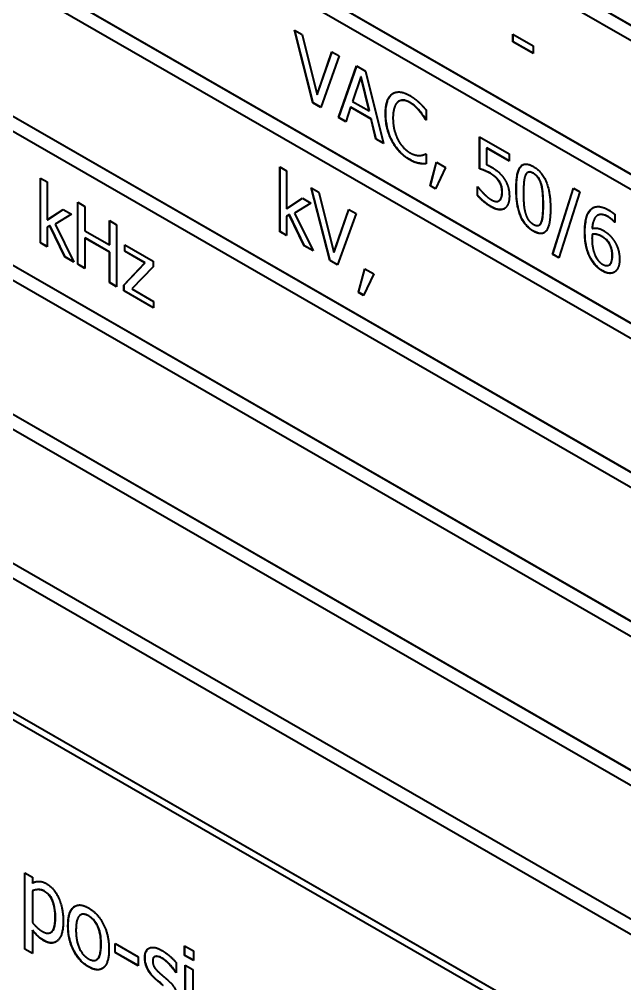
# Model space of a CAD drawing. Header units: millimetres. Extents: x 0 to 3364, y 0 to 2376.
# Drawn here: x 3000.03 to 3010, y 1878.05 to 1893.92 of the extents above; entities that cross this region are included whole.
import ezdxf

# ---------------------------------------------------------------- set-up
doc = ezdxf.new("R2010")
doc.units = ezdxf.units.MM
doc.header["$LTSCALE"] = 4
doc.layers.add('가시적인 것(ISO)', color=3, linetype='Continuous', lineweight=40, true_color=0x00ff00)
doc.layers.add('가시적인 좁은 것(ISO)', color=3, linetype='Continuous', lineweight=35, true_color=0x00ff00)

msp = doc.modelspace()

# ---------------------------------------------------------------- linework, layer by layer
at = {"layer": '가시적인 것(ISO)'}
for p, q in [((3021.3157, 1887.3631), (2989.0009, 1905.9719)), ((2989.0044, 1905.974), (3021.3157, 1887.3672)), ((2989.0009, 1905.7267), (3021.3157, 1887.1178)), ((3021.3157, 1884.9104), (2989.0009, 1903.5193)), ((2989.0044, 1903.5213), (3021.3157, 1884.9145)), ((2989.0009, 1903.274), (3021.3157, 1884.6652)), ((3021.3157, 1882.4578), (2989.0009, 1901.0666)), ((2989.0044, 1901.0687), (3021.3157, 1882.4619)), ((2989.0009, 1900.8214), (3021.3157, 1882.2125)), ((3021.3157, 1880.0052), (2989.0009, 1898.614)), ((2989.0044, 1898.616), (3021.3157, 1880.0092)), ((2989.0009, 1898.3687), (3021.3157, 1879.7599)), ((3021.3157, 1877.5525), (2989.0009, 1896.1614)), ((2989.0044, 1896.1634), (3021.3157, 1877.5566)), ((2989.0009, 1895.9161), (3021.3157, 1877.3073)), ((3004.8657, 1892.5463), (3004.5613, 1893.7436)), ((3004.5613, 1893.7436), (3004.6874, 1893.671)), ((3004.8693, 1892.5484), (3004.566, 1893.7408)), ((3021.3157, 1875.0999), (2989.0009, 1893.7087)), ((2989.0044, 1893.7108), (3021.3157, 1875.104)), ((3004.6874, 1893.671), (3004.9323, 1892.681)), ((3008.1563, 1893.5521), (3008.1563, 1893.6763)), ((3008.1563, 1893.6763), (3008.4908, 1893.4837)), ((3008.1598, 1893.5541), (3008.1598, 1893.6743)), ((2989.0009, 1893.4635), (3021.3157, 1874.8546)), ((3008.1598, 1893.5541), (3008.1563, 1893.5521)), ((3008.4908, 1893.3594), (3008.1563, 1893.5521)), ((3008.4908, 1893.3635), (3008.1598, 1893.5541)), ((3008.4908, 1893.4837), (3008.4908, 1893.3594)), ((3004.9323, 1892.681), (3005.1773, 1893.3888)), ((3004.9359, 1892.6831), (3005.1797, 1893.3875)), ((3005.2969, 1893.3199), (3004.9925, 1892.4733)), ((3005.1773, 1893.3888), (3005.2969, 1893.3199)), ((3005.2862, 1892.3042), (3005.5841, 1893.1545)), ((3005.2897, 1892.3062), (3005.5865, 1893.1532)), ((3005.5841, 1893.1545), (3005.7288, 1893.0712)), ((3005.6536, 1892.9754), (3005.5175, 1892.5726)), ((3005.6572, 1892.9774), (3005.6536, 1892.9754)), ((3005.7904, 1892.4155), (3005.6536, 1892.9754)), ((3005.794, 1892.4175), (3005.6572, 1892.9774)), ((3005.7288, 1893.0712), (3006.0268, 1891.8777)), ((3004.9359, 1892.6831), (3004.9323, 1892.681)), ((3004.8693, 1892.5484), (3004.8657, 1892.5463)), ((3004.9925, 1892.4733), (3004.8657, 1892.5463)), ((3004.9937, 1892.4767), (3004.8693, 1892.5484)), ((3005.4853, 1892.4752), (3005.4051, 1892.2357)), ((3005.4888, 1892.4773), (3005.4853, 1892.4752)), ((3005.8227, 1892.281), (3005.4853, 1892.4752)), ((3005.8262, 1892.283), (3005.4888, 1892.4773)), ((3005.5175, 1892.5726), (3005.7904, 1892.4155)), ((3006.2806, 1892.5738), (3006.2771, 1892.5718)), ((3005.794, 1892.4175), (3005.7904, 1892.4155)), ((3006.7309, 1892.4263), (3006.7309, 1892.2623)), ((3005.2897, 1892.3062), (3005.2862, 1892.3042)), ((3005.4051, 1892.2357), (3005.2862, 1892.3042)), ((3005.4062, 1892.2391), (3005.2897, 1892.3062)), ((3005.8262, 1892.283), (3005.8227, 1892.281)), ((3005.9029, 1891.9491), (3005.8227, 1892.281)), ((3005.9064, 1891.9511), (3005.8262, 1892.283)), ((3006.7251, 1892.2697), (3006.7216, 1892.2676)), ((3006.7309, 1892.2623), (3006.7216, 1892.2676)), ((3006.7309, 1892.2664), (3006.7251, 1892.2697)), ((3005.9064, 1891.9511), (3005.9029, 1891.9491)), ((3006.0268, 1891.8777), (3005.9029, 1891.9491)), ((3006.0256, 1891.8824), (3005.9064, 1891.9511)), ((3007.609, 1891.4618), (3007.609, 1891.9885)), ((3007.609, 1891.9885), (3008.094, 1891.7092)), ((3007.6126, 1891.4638), (3007.6126, 1891.9864)), ((3006.7223, 1891.7091), (3006.722, 1891.7089)), ((3006.7223, 1891.7091), (3006.7309, 1891.7041)), ((3006.7309, 1891.7041), (3006.7309, 1891.5418)), ((3007.7265, 1891.8048), (3007.7229, 1891.8028)), ((3008.094, 1891.5891), (3007.7229, 1891.8028)), ((3007.7229, 1891.8028), (3007.7229, 1891.5303)), ((3008.094, 1891.5932), (3007.7265, 1891.8048)), ((3008.094, 1891.7092), (3008.094, 1891.5891)), ((3006.617, 1891.5535), (3006.6134, 1891.5515)), ((3006.7946, 1891.1813), (3006.8992, 1891.5707)), ((3006.7982, 1891.1833), (3006.9018, 1891.5693)), ((3006.8992, 1891.5707), (3007.0475, 1891.4854)), ((3004.3192, 1890.4258), (3004.3192, 1891.4933)), ((3004.3192, 1891.4933), (3004.4309, 1891.4289)), ((3004.3227, 1890.4278), (3004.3227, 1891.4912)), ((3004.4309, 1891.4289), (3004.4309, 1890.8045)), ((3007.0475, 1891.4854), (3006.8813, 1891.1314)), ((3007.6126, 1891.4638), (3007.609, 1891.4618)), ((3008.4025, 1891.402), (3008.399, 1891.4)), ((3021.3157, 1872.6472), (2989.0009, 1891.2561)), ((2989.0044, 1891.2581), (3021.3157, 1872.6513)), ((3000.3775, 1890.243), (3000.3775, 1891.3105)), ((3000.3775, 1891.3105), (3000.4893, 1891.2461)), ((3000.3811, 1890.245), (3000.3811, 1891.3084)), ((3000.4893, 1891.2461), (3000.4893, 1890.6217)), ((3007.932, 1891.2575), (3007.9285, 1891.2554)), ((3005.1429, 1889.9514), (3004.8385, 1891.1487)), ((3004.8385, 1891.1487), (3004.9646, 1891.0761)), ((3005.1464, 1889.9535), (3004.8432, 1891.1459)), ((3004.9646, 1891.0761), (3005.2095, 1890.0862)), ((3006.7982, 1891.1833), (3006.7946, 1891.1813)), ((3006.8813, 1891.1314), (3006.7946, 1891.1813)), ((3006.8828, 1891.1346), (3006.7982, 1891.1833)), ((3007.5725, 1891.024), (3007.5725, 1891.1689)), ((3007.5725, 1891.1689), (3007.5811, 1891.164)), ((3007.5761, 1891.026), (3007.5761, 1891.1669)), ((3008.811, 1890.0525), (3009.1555, 1891.1435)), ((3008.8145, 1890.0545), (3009.1579, 1891.1421)), ((3009.2572, 1891.0849), (3008.9112, 1889.9947)), ((3009.1555, 1891.1435), (3009.2572, 1891.0849)), ((2989.0009, 1891.0108), (3021.3157, 1872.402)), ((3000.9914, 1889.8895), (3000.9914, 1890.9114)), ((3000.9914, 1890.9114), (3001.1089, 1890.8438)), ((3000.9949, 1889.8915), (3000.9949, 1890.9094)), ((3004.4309, 1890.8045), (3004.6931, 1890.9773)), ((3004.4345, 1890.8065), (3004.6933, 1890.9772)), ((3004.8321, 1890.8973), (3004.5599, 1890.7336)), ((3004.6931, 1890.9773), (3004.8321, 1890.8973)), ((3007.5761, 1891.026), (3007.5725, 1891.024)), ((3007.9295, 1890.9357), (3007.9259, 1890.9337)), ((3007.9371, 1890.9407), (3007.9335, 1890.9387)), ((3000.4893, 1890.6217), (3000.7514, 1890.7945)), ((3000.4928, 1890.6237), (3000.7517, 1890.7944)), ((3000.7514, 1890.7945), (3000.8904, 1890.7145)), ((3001.1089, 1890.8438), (3001.1089, 1890.443)), ((3004.4345, 1890.8065), (3004.4309, 1890.8045)), ((3004.5599, 1890.7336), (3004.8686, 1890.1094)), ((3005.2095, 1890.0862), (3005.4545, 1890.7939)), ((3005.2131, 1890.0882), (3005.4569, 1890.7926)), ((3005.5741, 1890.7251), (3005.2697, 1889.8784)), ((3005.4545, 1890.7939), (3005.5741, 1890.7251)), ((3000.4928, 1890.6237), (3000.4893, 1890.6217)), ((3000.8904, 1890.7145), (3000.6182, 1890.5508)), ((3001.5157, 1890.2087), (3001.5157, 1890.6095)), ((3001.5157, 1890.6095), (3001.6332, 1890.5419)), ((3001.5192, 1890.2107), (3001.5192, 1890.6075)), ((3004.4753, 1890.706), (3004.4309, 1890.6819)), ((3004.4345, 1890.684), (3004.4309, 1890.6819)), ((3004.4309, 1890.6819), (3004.4309, 1890.3614)), ((3004.4789, 1890.7081), (3004.4345, 1890.684)), ((3004.4789, 1890.7081), (3004.4753, 1890.706)), ((3004.7217, 1890.194), (3004.4753, 1890.706)), ((3004.7253, 1890.196), (3004.4789, 1890.7081)), ((3009.5545, 1890.6968), (3009.551, 1890.6948)), ((3009.8352, 1890.5839), (3009.8317, 1890.5819)), ((3009.8367, 1890.579), (3009.8317, 1890.5819)), ((3009.8367, 1890.583), (3009.8352, 1890.5839)), ((3009.8367, 1890.7106), (3009.8367, 1890.579)), ((3000.5337, 1890.5233), (3000.4893, 1890.4991)), ((3000.4928, 1890.5012), (3000.4893, 1890.4991)), ((3000.4893, 1890.4991), (3000.4893, 1890.1786)), ((3000.5372, 1890.5253), (3000.4928, 1890.5012)), ((3000.5372, 1890.5253), (3000.5337, 1890.5233)), ((3000.7801, 1890.0112), (3000.5337, 1890.5233)), ((3000.7836, 1890.0132), (3000.5372, 1890.5253)), ((3000.6182, 1890.5508), (3000.9269, 1889.9266)), ((3001.1089, 1890.443), (3001.5157, 1890.2087)), ((3001.6332, 1890.5419), (3001.6332, 1889.5199)), ((3004.3227, 1890.4278), (3004.3192, 1890.4258)), ((3004.4309, 1890.3614), (3004.3192, 1890.4258)), ((3004.4309, 1890.3655), (3004.3227, 1890.4278)), ((3008.5923, 1890.5369), (3008.5887, 1890.5349)), ((3001.1124, 1890.3241), (3001.1089, 1890.3221)), ((3001.5157, 1890.0878), (3001.1089, 1890.3221)), ((3001.1089, 1890.3221), (3001.1089, 1889.8219)), ((3001.5192, 1890.0898), (3001.1124, 1890.3241)), ((3009.4656, 1890.3843), (3009.4621, 1890.3823)), ((3009.7363, 1890.2491), (3009.7328, 1890.2471)), ((3000.3811, 1890.245), (3000.3775, 1890.243)), ((3000.4893, 1890.1786), (3000.3775, 1890.243)), ((3000.4893, 1890.1827), (3000.3811, 1890.245)), ((3001.5192, 1890.2107), (3001.5157, 1890.2087)), ((3001.5192, 1890.0898), (3001.5157, 1890.0878)), ((3001.5157, 1889.5876), (3001.5157, 1890.0878)), ((3001.5192, 1889.5896), (3001.5192, 1890.0898)), ((3001.7664, 1890.1041), (3001.7664, 1890.2101)), ((3001.7664, 1890.2101), (3002.2327, 1889.9415)), ((3001.7699, 1890.1061), (3001.7664, 1890.1041)), ((3002.0987, 1889.9127), (3001.7664, 1890.1041)), ((3001.7699, 1890.1061), (3001.7699, 1890.208)), ((3002.1023, 1889.9147), (3001.7699, 1890.1061)), ((3004.7253, 1890.196), (3004.7217, 1890.194)), ((3004.8686, 1890.1094), (3004.7217, 1890.194)), ((3004.8658, 1890.1151), (3004.7253, 1890.196)), ((3005.2131, 1890.0882), (3005.2095, 1890.0862)), ((3000.7836, 1890.0132), (3000.7801, 1890.0112)), ((3000.9269, 1889.9266), (3000.7801, 1890.0112)), ((3000.9241, 1889.9323), (3000.7836, 1890.0132)), ((3002.2327, 1889.9415), (3002.2327, 1889.8496)), ((3005.1464, 1889.9535), (3005.1429, 1889.9514)), ((3005.2697, 1889.8784), (3005.1429, 1889.9514)), ((3005.2709, 1889.8818), (3005.1464, 1889.9535)), ((3008.8145, 1890.0545), (3008.811, 1890.0525)), ((3008.9112, 1889.9947), (3008.811, 1890.0525)), ((3008.9123, 1889.9982), (3008.8145, 1890.0545)), ((3000.9949, 1889.8915), (3000.9914, 1889.8895)), ((3001.1089, 1889.8219), (3000.9914, 1889.8895)), ((3001.1089, 1889.8259), (3000.9949, 1889.8915)), ((3001.7521, 1889.5475), (3002.0987, 1889.9127)), ((3001.7556, 1889.5496), (3002.1023, 1889.9147)), ((3002.2327, 1889.8496), (3001.8846, 1889.4836)), ((3002.1023, 1889.9147), (3002.0987, 1889.9127)), ((3005.6128, 1889.4266), (3005.7174, 1889.8161)), ((3005.6163, 1889.4286), (3005.72, 1889.8146)), ((3005.7174, 1889.8161), (3005.8656, 1889.7307)), ((3009.7444, 1889.88), (3009.7409, 1889.878)), ((3005.8656, 1889.7307), (3005.6995, 1889.3767)), ((3001.5192, 1889.5896), (3001.5157, 1889.5876)), ((3001.6332, 1889.5199), (3001.5157, 1889.5876)), ((3001.6332, 1889.524), (3001.5192, 1889.5896)), ((3001.7556, 1889.5496), (3001.7521, 1889.5475)), ((3001.7521, 1889.4515), (3001.7521, 1889.5475)), ((3001.7556, 1889.4535), (3001.7521, 1889.4515)), ((3001.7556, 1889.4535), (3001.7556, 1889.5496)), ((3002.2391, 1889.175), (3001.7556, 1889.4535)), ((3001.8846, 1889.4836), (3002.2391, 1889.2795)), ((3002.2391, 1889.171), (3001.7521, 1889.4515)), ((3005.6163, 1889.4286), (3005.6128, 1889.4266)), ((3005.6995, 1889.3767), (3005.6128, 1889.4266)), ((3005.701, 1889.3799), (3005.6163, 1889.4286)), ((3002.2391, 1889.2795), (3002.2391, 1889.171)), ((3021.4217, 1870.0109), (2988.8948, 1888.7419)), ((3021.3157, 1870.1946), (2989.0009, 1888.8034)), ((2989.0044, 1888.8055), (3021.3157, 1870.1987)), ((3000.1192, 1878.6154), (3000.1192, 1879.8745)), ((3000.1192, 1879.8745), (3000.2465, 1879.8012)), ((3000.1228, 1878.6174), (3000.1228, 1879.8725)), ((3000.2465, 1879.8012), (3000.2465, 1879.7048)), ((3000.25, 1879.5777), (3000.2465, 1879.5757)), ((3000.2465, 1879.5757), (3000.2465, 1879.0529)), ((3001.0414, 1879.1818), (3001.0379, 1879.1798)), ((3000.25, 1878.9297), (3000.2465, 1878.9277)), ((3000.2465, 1878.9277), (3000.2465, 1878.5421)), ((3000.5493, 1878.8913), (3000.5458, 1878.8893)), ((3001.6062, 1878.5601), (3001.6062, 1878.7091)), ((3001.6062, 1878.7091), (3001.9879, 1878.4894)), ((3001.6098, 1878.5621), (3001.6098, 1878.7071)), ((3002.7528, 1878.5109), (3002.7528, 1878.6719)), ((3002.7528, 1878.6719), (3002.8972, 1878.5888)), ((3002.7564, 1878.513), (3002.7564, 1878.6699)), ((3000.1228, 1878.6174), (3000.1192, 1878.6154)), ((3000.2465, 1878.5421), (3000.1192, 1878.6154)), ((3000.2465, 1878.5462), (3000.1228, 1878.6174)), ((3001.6098, 1878.5621), (3001.6062, 1878.5601)), ((3001.9879, 1878.3403), (3001.6062, 1878.5601)), ((3001.9879, 1878.3444), (3001.6098, 1878.5621)), ((3002.7564, 1878.513), (3002.7528, 1878.5109)), ((3002.8972, 1878.4278), (3002.7528, 1878.5109)), ((3002.8972, 1878.4319), (3002.7564, 1878.513)), ((3002.8972, 1878.5888), (3002.8972, 1878.4278)), ((3001.3031, 1878.4419), (3001.2996, 1878.4399)), ((3001.9879, 1878.4894), (3001.9879, 1878.3403)), ((3002.2571, 1878.4915), (3002.2536, 1878.4894)), ((3002.6119, 1878.3944), (3002.6119, 1878.2284)), ((3002.7606, 1877.4332), (3002.7606, 1878.3534)), ((3002.7606, 1878.3534), (3002.8878, 1878.2802)), ((3002.7641, 1877.4352), (3002.7641, 1878.3514)), ((3002.6085, 1878.2344), (3002.605, 1878.2324)), ((3002.6119, 1878.2284), (3002.605, 1878.2324)), ((3002.6119, 1878.2325), (3002.6085, 1878.2344)), ((3002.8878, 1878.2802), (3002.8878, 1877.36))]:
    msp.add_line(p, q, dxfattribs=at)
for points, degree in [([(3006.0605, 1892.3684), (3006.0605, 1892.4968), (3006.117, 1892.6547), (3006.1708, 1892.6942)], 2), ([(3006.1708, 1892.6942), (3006.2238, 1892.7324), (3006.3685, 1892.7211), (3006.458, 1892.6695)], 2), ([(3006.1743, 1892.6962), (3006.1787, 1892.6993), (3006.1831, 1892.7023), (3006.1877, 1892.705)], 3), ([(3006.458, 1892.6695), (3006.5024, 1892.644), (3006.5805, 1892.5841), (3006.6134, 1892.5535)], 2), ([(3006.2617, 1892.5614), (3006.2245, 1892.5307), (3006.1829, 1892.3965), (3006.1829, 1892.2979)], 2), ([(3006.4573, 1892.554), (3006.4007, 1892.5866), (3006.2997, 1892.5909), (3006.2617, 1892.5614)], 2), ([(3006.622, 1892.4103), (3006.5884, 1892.4512), (3006.5089, 1892.5243), (3006.4573, 1892.554)], 2), ([(3006.6134, 1892.5535), (3006.6421, 1892.5263), (3006.7015, 1892.4614), (3006.7309, 1892.4263)], 2), ([(3006.1715, 1891.9103), (3006.1185, 1892.0071), (3006.0605, 1892.2393), (3006.0605, 1892.3684)], 2), ([(3006.7216, 1892.2676), (3006.7058, 1892.2933), (3006.6571, 1892.3677), (3006.622, 1892.4103)], 2), ([(3006.1829, 1892.2979), (3006.1829, 1892.1927), (3006.2266, 1892.016), (3006.2646, 1891.942)], 2), ([(3006.4558, 1891.6124), (3006.3699, 1891.6619), (3006.2245, 1891.8127), (3006.1715, 1891.9103)], 2), ([(3006.2646, 1891.942), (3006.3018, 1891.87), (3006.4014, 1891.7613), (3006.4573, 1891.7292)], 2), ([(3006.4573, 1891.7292), (3006.5081, 1891.6999), (3006.5948, 1891.679), (3006.6285, 1891.6811)], 2), ([(3006.6285, 1891.6811), (3006.6607, 1891.6841), (3006.7087, 1891.7012), (3006.7223, 1891.7091)], 2), ([(3006.6134, 1891.5515), (3006.5747, 1891.5588), (3006.5089, 1891.5819), (3006.4558, 1891.6124)], 2), ([(3006.7309, 1891.5418), (3006.7015, 1891.543), (3006.65, 1891.5437), (3006.6134, 1891.5515)], 2), ([(3007.7229, 1891.5303), (3007.7444, 1891.5213), (3007.786, 1891.4998), (3007.8032, 1891.4899)], 2), ([(3008.2114, 1891.1298), (3008.2114, 1891.4064), (3008.3497, 1891.5827), (3008.4944, 1891.4994)], 2), ([(3007.7838, 1891.386), (3007.7351, 1891.414), (3007.6384, 1891.4523), (3007.609, 1891.4618)], 2), ([(3007.9285, 1891.2554), (3007.9034, 1891.2956), (3007.8289, 1891.36), (3007.7838, 1891.386)], 2), ([(3007.8032, 1891.4899), (3007.8712, 1891.4508), (3007.965, 1891.3711), (3008.008, 1891.3082)], 2), ([(3008.4944, 1891.3859), (3008.4449, 1891.4144), (3008.3812, 1891.3972), (3008.3626, 1891.3541)], 2), ([(3008.4944, 1891.4994), (3008.6398, 1891.4156), (3008.7766, 1891.0718), (3008.7766, 1890.8052)], 2), ([(3008.624, 1891.2052), (3008.6061, 1891.2677), (3008.5438, 1891.3574), (3008.4944, 1891.3859)], 2), ([(3007.9786, 1891.0792), (3007.9786, 1891.1338), (3007.9529, 1891.2182), (3007.9285, 1891.2554)], 2), ([(3008.008, 1891.3082), (3008.0517, 1891.245), (3008.099, 1891.1018), (3008.099, 1891.009)], 2), ([(3008.3626, 1891.3541), (3008.3447, 1891.3123), (3008.3318, 1891.1607), (3008.3318, 1891.0605)], 2), ([(3008.6562, 1890.8745), (3008.6562, 1890.9796), (3008.6419, 1891.1428), (3008.624, 1891.2052)], 2), ([(3007.5811, 1891.164), (3007.5947, 1891.1446), (3007.6456, 1891.0855), (3007.6764, 1891.0545)], 2), ([(3007.6764, 1891.0545), (3007.7115, 1891.0202), (3007.7695, 1890.971), (3007.806, 1890.95)], 2), ([(3007.9335, 1890.9387), (3007.9557, 1890.9565), (3007.9786, 1891.0245), (3007.9786, 1891.0792)], 2), ([(3008.4944, 1890.4352), (3008.3482, 1890.5193), (3008.2114, 1890.8606), (3008.2114, 1891.1298)], 2), ([(3008.3318, 1891.0605), (3008.3318, 1890.9528), (3008.3432, 1890.8021), (3008.3619, 1890.7351)], 2), ([(3007.8039, 1890.8328), (3007.7408, 1890.8691), (3007.6176, 1890.9724), (3007.5725, 1891.024)], 2), ([(3007.806, 1890.95), (3007.8418, 1890.9294), (3007.9092, 1890.9204), (3007.9335, 1890.9387)], 2), ([(3007.9295, 1890.9357), (3007.9321, 1890.9372), (3007.9346, 1890.9389), (3007.9371, 1890.9407)], 3), ([(3008.099, 1891.009), (3008.099, 1890.9353), (3008.0582, 1890.833), (3008.0209, 1890.808)], 2), ([(3008.0209, 1890.808), (3007.9837, 1890.7831), (3007.8726, 1890.7932), (3007.8039, 1890.8328)], 2), ([(3008.3619, 1890.7351), (3008.379, 1890.6722), (3008.4428, 1890.5783), (3008.4944, 1890.5486)], 2), ([(3008.7766, 1890.8052), (3008.7766, 1890.5302), (3008.6383, 1890.3523), (3008.4944, 1890.4352)], 2), ([(3008.6247, 1890.5812), (3008.6419, 1890.6218), (3008.6562, 1890.7693), (3008.6562, 1890.8745)], 2), ([(3009.3403, 1890.4184), (3009.3403, 1890.5518), (3009.3876, 1890.739), (3009.437, 1890.7901)], 2), ([(3009.437, 1890.7901), (3009.485, 1890.8403), (3009.6368, 1890.8398), (3009.7364, 1890.7825)], 2), ([(3009.4405, 1890.7921), (3009.4508, 1890.8029), (3009.4622, 1890.812), (3009.4745, 1890.8193)], 3), ([(3009.7364, 1890.7825), (3009.7658, 1890.7656), (3009.8173, 1890.7292), (3009.8367, 1890.7106)], 2), ([(3008.4944, 1890.5486), (3008.5431, 1890.5206), (3008.6068, 1890.5377), (3008.6247, 1890.5812)], 2), ([(3009.7206, 1890.6731), (3009.6103, 1890.7366), (3009.4749, 1890.6423), (3009.4621, 1890.4808)], 2), ([(3009.8317, 1890.5819), (3009.8152, 1890.6013), (3009.755, 1890.6533), (3009.7206, 1890.6731)], 2), ([(3009.4377, 1889.9847), (3009.3919, 1890.0666), (3009.3403, 1890.2826), (3009.3403, 1890.4184)], 2), ([(3009.4621, 1890.4808), (3009.5043, 1890.4904), (3009.5931, 1890.4766), (3009.6461, 1890.446)], 2), ([(3009.6461, 1890.446), (3009.6977, 1890.4163), (3009.7751, 1890.3478), (3009.8173, 1890.287)], 2), ([(3009.4621, 1890.3823), (3009.4613, 1890.3678), (3009.4599, 1890.3404), (3009.4599, 1890.3189)], 2), ([(3009.4599, 1890.3189), (3009.4599, 1890.2129), (3009.4957, 1890.0623), (3009.5229, 1890.0126)], 2), ([(3009.6196, 1890.3478), (3009.5781, 1890.3718), (3009.5, 1890.3877), (3009.4621, 1890.3823)], 2), ([(3009.7328, 1890.2471), (3009.7092, 1890.2822), (3009.6504, 1890.3301), (3009.6196, 1890.3478)], 2), ([(3009.793, 1890.0344), (3009.793, 1890.0973), (3009.7643, 1890.1991), (3009.7328, 1890.2471)], 2), ([(3009.8173, 1890.287), (3009.866, 1890.2167), (3009.9133, 1890.0586), (3009.9133, 1889.9709)], 2), ([(3009.6325, 1889.7798), (3009.5731, 1889.814), (3009.4749, 1889.9169), (3009.4377, 1889.9847)], 2), ([(3009.5229, 1890.0126), (3009.548, 1889.9659), (3009.6024, 1889.9089), (3009.6332, 1889.8911)], 2), ([(3009.6332, 1889.8911), (3009.7049, 1889.8499), (3009.793, 1889.9168), (3009.793, 1890.0344)], 2), ([(3009.9133, 1889.9709), (3009.9133, 1889.8922), (3009.8682, 1889.7848), (3009.8302, 1889.762)], 2), ([(3009.8302, 1889.762), (3009.7908, 1889.7375), (3009.692, 1889.7455), (3009.6325, 1889.7798)], 2), ([(3000.2465, 1879.7048), (3000.2937, 1879.7303), (3000.4098, 1879.733), (3000.4777, 1879.6939)], 2), ([(3000.4777, 1879.6939), (3000.6083, 1879.6187), (3000.7536, 1879.2846), (3000.7536, 1879.0739)], 2), ([(3000.4467, 1879.5647), (3000.3926, 1879.5959), (3000.292, 1879.5951), (3000.2465, 1879.5757)], 2), ([(3000.6221, 1879.1318), (3000.6221, 1879.2898), (3000.5396, 1879.5112), (3000.4467, 1879.5647)], 2), ([(3000.8318, 1879.004), (3000.8318, 1879.2346), (3001.0175, 1879.3831), (3001.1696, 1879.2955)], 2), ([(3001.1696, 1879.2955), (3001.3226, 1879.2074), (3001.5065, 1878.847), (3001.5065, 1878.6155)], 2), ([(3001.1696, 1879.1623), (3001.0707, 1879.2192), (3000.9633, 1879.1072), (3000.9633, 1878.9283)], 2), ([(3001.375, 1878.6912), (3001.375, 1878.8701), (3001.2684, 1879.1054), (3001.1696, 1879.1623)], 2), ([(3000.2465, 1879.0529), (3000.2963, 1878.9954), (3000.3677, 1878.9324), (3000.4132, 1878.9062)], 2), ([(3000.4132, 1878.9062), (3000.5121, 1878.8493), (3000.6221, 1878.9628), (3000.6221, 1879.1318)], 2), ([(3000.7536, 1879.0739), (3000.7536, 1878.8434), (3000.5731, 1878.675), (3000.4347, 1878.7547)], 2), ([(3001.1696, 1878.3236), (3001.0123, 1878.4141), (3000.8318, 1878.7795), (3000.8318, 1879.004)], 2), ([(3000.4347, 1878.7547), (3000.3788, 1878.7869), (3000.292, 1878.8687), (3000.2465, 1878.9277)], 2), ([(3000.9633, 1878.9283), (3000.9633, 1878.7544), (3001.0707, 1878.5137), (3001.1696, 1878.4567)], 2), ([(3001.1696, 1878.4567), (3001.2676, 1878.4003), (3001.375, 1878.5143), (3001.375, 1878.6912)], 2), ([(3001.5065, 1878.6155), (3001.5065, 1878.3829), (3001.3226, 1878.2355), (3001.1696, 1878.3236)], 2), ([(3002.097, 1878.4772), (3002.097, 1878.6014), (3002.2509, 1878.6688), (3002.379, 1878.5951)], 2), ([(3002.379, 1878.5951), (3002.4417, 1878.5589), (3002.5689, 1878.4479), (3002.6119, 1878.3944)], 2), ([(3002.2621, 1878.1327), (3002.1752, 1878.2135), (3002.097, 1878.3858), (3002.097, 1878.4772)], 2), ([(3002.3764, 1878.4664), (3002.3136, 1878.5025), (3002.2268, 1878.4879), (3002.2268, 1878.4233)], 2), ([(3002.2268, 1878.4233), (3002.2268, 1878.3647), (3002.2784, 1878.2783), (3002.3351, 1878.2278)], 2), ([(3002.605, 1878.2324), (3002.5569, 1878.3078), (3002.4365, 1878.4317), (3002.3764, 1878.4664)], 2), ([(3002.3351, 1878.2278), (3002.3635, 1878.2025), (3002.4331, 1878.1445), (3002.4709, 1878.1118)], 2), ([(3002.3979, 1878.0167), (3002.3738, 1878.0386), (3002.2947, 1878.103), (3002.2621, 1878.1327)], 2), ([(3002.4709, 1878.1118), (3002.5552, 1878.0375), (3002.6394, 1877.8707), (3002.6394, 1877.7683)], 2)]:
    msp.add_open_spline(points, degree=degree, dxfattribs=at)
for points, knots in [([(3006.064, 1892.3705), (3006.064, 1892.4885), (3006.0819, 1892.551), (3006.1133, 1892.6328), (3006.1392, 1892.6704), (3006.1743, 1892.6962)], [-0.077949546, -0.077949546, -0.077949546, -0.077949546, -0.045004357, -0.045004357, 0, 0, 0, 0]), ([(3006.4608, 1892.556), (3006.4407, 1892.5676), (3006.4209, 1892.5765), (3006.379, 1892.5892), (3006.3603, 1892.5911), (3006.3212, 1892.5907), (3006.2997, 1892.5848), (3006.2806, 1892.5738)], [-0.055754061, -0.055754061, -0.055754061, -0.055754061, -0.043541674, -0.043541674, -0.029538231, -0.029538231, -0.006443211, -0.006443211, -0.006443211, -0.006443211]), ([(3006.6256, 1892.4123), (3006.594, 1892.4507), (3006.5663, 1892.4768), (3006.5228, 1892.5167), (3006.4914, 1892.5385), (3006.4608, 1892.556)], [-0.038443548, -0.038443548, -0.038443548, -0.038443548, -0.02591263, -0.02591263, 0, 0, 0, 0]), ([(3006.175, 1891.9124), (3006.1569, 1891.9455), (3006.1413, 1891.9795), (3006.1111, 1892.058), (3006.1, 1892.0974), (3006.0717, 1892.2104), (3006.064, 1892.2936), (3006.064, 1892.3705)], [-0.089367682, -0.089367682, -0.089367682, -0.089367682, -0.074910488, -0.074910488, -0.056459149, -0.056459149, 0, 0, 0, 0]), ([(3006.7251, 1892.2697), (3006.7121, 1892.2909), (3006.6986, 1892.3118), (3006.6669, 1892.3602), (3006.6461, 1892.3874), (3006.6256, 1892.4123)], [-0.034806296, -0.034806296, -0.034806296, -0.034806296, -0.019881797, -0.019881797, 0, 0, 0, 0]), ([(3006.4594, 1891.6144), (3006.4283, 1891.6323), (3006.3974, 1891.6534), (3006.3381, 1891.7018), (3006.3096, 1891.7288), (3006.2417, 1891.8043), (3006.2058, 1891.8557), (3006.175, 1891.9124)], [-0.089705364, -0.089705364, -0.089705364, -0.089705364, -0.063541558, -0.063541558, -0.038670028, -0.038670028, 0, 0, 0, 0]), ([(3006.617, 1891.5535), (3006.5935, 1891.558), (3006.5696, 1891.5639), (3006.5201, 1891.5812), (3006.4891, 1891.5973), (3006.4594, 1891.6144)], [-0.049518845, -0.049518845, -0.049518845, -0.049518845, -0.025242968, -0.025242968, 0, 0, 0, 0]), ([(3006.7309, 1891.544), (3006.7136, 1891.5446), (3006.6964, 1891.5451), (3006.6597, 1891.5456), (3006.6377, 1891.5491), (3006.617, 1891.5535)], [-0.034548104, -0.034548104, -0.034548104, -0.034548104, -0.018421588, -0.018421588, 0, 0, 0, 0]), ([(3008.215, 1891.1318), (3008.215, 1891.2016), (3008.2183, 1891.2735), (3008.2355, 1891.3851), (3008.2475, 1891.4334), (3008.2774, 1891.4894), (3008.293, 1891.5119), (3008.3172, 1891.5265)], [-0.21916961, -0.21916961, -0.21916961, -0.21916961, -0.14378473, -0.14378473, -0.08617374, -0.08617374, -0.0565791, -0.0565791, -0.0565791, -0.0565791]), ([(3007.7874, 1891.388), (3007.7391, 1891.4158), (3007.7031, 1891.4301), (3007.6663, 1891.4447), (3007.6365, 1891.4561), (3007.6126, 1891.4638)], [-0.031951483, -0.031951483, -0.031951483, -0.031951483, -0.020810308, -0.020810308, 0, 0, 0, 0]), ([(3007.932, 1891.2575), (3007.9235, 1891.2711), (3007.9141, 1891.2838), (3007.8893, 1891.3126), (3007.876, 1891.3243), (3007.8429, 1891.353), (3007.815, 1891.3721), (3007.7874, 1891.388)], [-0.032768317, -0.032768317, -0.032768317, -0.032768317, -0.028937171, -0.028937171, -0.023424395, -0.023424395, 0, 0, 0, 0]), ([(3008.4979, 1891.3879), (3008.4869, 1891.3943), (3008.4759, 1891.3996), (3008.4553, 1891.4069), (3008.4458, 1891.4091), (3008.4279, 1891.4102), (3008.4155, 1891.4094), (3008.4025, 1891.402)], [-0.070296819, -0.070296819, -0.070296819, -0.070296819, -0.052045902, -0.052045902, -0.03550401, -0.03550401, -0.019440911, -0.019440911, -0.019440911, -0.019440911]), ([(3008.6275, 1891.2073), (3008.623, 1891.223), (3008.6176, 1891.2389), (3008.6051, 1891.2688), (3008.5982, 1891.2827), (3008.5768, 1891.319), (3008.5639, 1891.3343), (3008.5361, 1891.363), (3008.5169, 1891.377), (3008.4979, 1891.3879)], [-0.036843378, -0.036843378, -0.036843378, -0.036843378, -0.030810094, -0.030810094, -0.025347601, -0.025347601, -0.016099745, -0.016099745, 0, 0, 0, 0]), ([(3007.9822, 1891.0812), (3007.9822, 1891.1003), (3007.981, 1891.1208), (3007.9752, 1891.157), (3007.9713, 1891.1738), (3007.9561, 1891.2156), (3007.9454, 1891.2371), (3007.932, 1891.2575)], [-0.044504758, -0.044504758, -0.044504758, -0.044504758, -0.027471654, -0.027471654, -0.014690818, -0.014690818, 0, 0, 0, 0]), ([(3008.6598, 1890.8765), (3008.6598, 1890.9357), (3008.6581, 1891.0011), (3008.6502, 1891.0902), (3008.6445, 1891.1482), (3008.6275, 1891.2073)], [-0.12885654, -0.12885654, -0.12885654, -0.12885654, -0.0389667, -0.0389667, 0, 0, 0, 0]), ([(3007.9371, 1890.9407), (3007.9556, 1890.9556), (3007.9654, 1890.9767), (3007.9793, 1891.0179), (3007.9822, 1891.0494), (3007.9822, 1891.0812)], [-0.037959086, -0.037959086, -0.037959086, -0.037959086, -0.023341662, -0.023341662, 0, 0, 0, 0]), ([(3008.4979, 1890.4372), (3008.4755, 1890.4501), (3008.453, 1890.4654), (3008.411, 1890.5002), (3008.3917, 1890.519), (3008.3477, 1890.5705), (3008.3255, 1890.6041), (3008.2922, 1890.6689), (3008.2703, 1890.7168), (3008.2238, 1890.9002), (3008.215, 1891.0195), (3008.215, 1891.1318)], [-0.31842213, -0.31842213, -0.31842213, -0.31842213, -0.26242955, -0.26242955, -0.2112836, -0.2112836, -0.13875166, -0.13875166, -0.08245192, -0.08245192, 0, 0, 0, 0]), ([(3007.8074, 1890.8348), (3007.7497, 1890.8681), (3007.7057, 1890.9035), (3007.6465, 1890.9532), (3007.6095, 1890.9878), (3007.5761, 1891.026)], [-0.051566752, -0.051566752, -0.051566752, -0.051566752, -0.031583396, -0.031583396, 0, 0, 0, 0]), ([(3008.0161, 1890.805), (3008.0058, 1890.7993), (3007.9946, 1890.7952), (3007.9629, 1890.7884), (3007.944, 1890.7891), (3007.8923, 1890.7938), (3007.8502, 1890.8102), (3007.8074, 1890.8348)], [-0.054533529, -0.054533529, -0.054533529, -0.054533529, -0.047623902, -0.047623902, -0.036268053, -0.036268053, 0, 0, 0, 0]), ([(3008.6283, 1890.5833), (3008.6417, 1890.615), (3008.6488, 1890.6578), (3008.6553, 1890.7249), (3008.6598, 1890.7792), (3008.6598, 1890.8765)], [-0.17540888, -0.17540888, -0.17540888, -0.17540888, -0.07141926, -0.07141926, 0, 0, 0, 0]), ([(3009.3438, 1890.4205), (3009.3438, 1890.5353), (3009.3568, 1890.609), (3009.3851, 1890.712), (3009.4077, 1890.7582), (3009.4405, 1890.7921)], [-0.090816667, -0.090816667, -0.090816667, -0.090816667, -0.047716532, -0.047716532, 0, 0, 0, 0]), ([(3008.5923, 1890.5369), (3008.5935, 1890.5376), (3008.5948, 1890.5384), (3008.6104, 1890.549), (3008.6207, 1890.5649), (3008.6283, 1890.5833)], [-0.019476279, -0.019476279, -0.019476279, -0.019476279, -0.017884428, -0.017884428, 0, 0, 0, 0]), ([(3009.7242, 1890.6752), (3009.6936, 1890.6927), (3009.6634, 1890.7052), (3009.6072, 1890.7141), (3009.5828, 1890.7109), (3009.559, 1890.6993), (3009.5567, 1890.6981), (3009.5545, 1890.6968)], [-0.102019349, -0.102019349, -0.102019349, -0.102019349, -0.084323123, -0.084323123, -0.067411015, -0.067411015, -0.065566135, -0.065566135, -0.065566135, -0.065566135]), ([(3009.8352, 1890.5839), (3009.819, 1890.6029), (3009.7966, 1890.6224), (3009.7676, 1890.6476), (3009.7459, 1890.6626), (3009.7242, 1890.6752)], [-0.025429793, -0.025429793, -0.025429793, -0.025429793, -0.018432533, -0.018432533, 0, 0, 0, 0]), ([(3008.6737, 1890.4106), (3008.6533, 1890.3994), (3008.6299, 1890.3952), (3008.57, 1890.4018), (3008.534, 1890.4164), (3008.4979, 1890.4372)], [-0.054787669, -0.054787669, -0.054787669, -0.054787669, -0.030639985, -0.030639985, 0, 0, 0, 0]), ([(3009.4412, 1889.9867), (3009.4252, 1890.0154), (3009.4117, 1890.0452), (3009.386, 1890.1133), (3009.3762, 1890.149), (3009.3497, 1890.2599), (3009.3438, 1890.3453), (3009.3438, 1890.4205)], [-0.08791927, -0.08791927, -0.08791927, -0.08791927, -0.07348254, -0.07348254, -0.0551393, -0.0551393, 0, 0, 0, 0]), ([(3009.6232, 1890.3499), (3009.5957, 1890.3657), (3009.5688, 1890.3764), (3009.5256, 1890.3853), (3009.4988, 1890.3891), (3009.4656, 1890.3843)], [-0.084341573, -0.084341573, -0.084341573, -0.084341573, -0.033207765, -0.033207765, 0, 0, 0, 0]), ([(3009.7363, 1890.2491), (3009.7286, 1890.2606), (3009.7202, 1890.2715), (3009.7023, 1890.2914), (3009.693, 1890.3003), (3009.6636, 1890.3243), (3009.6433, 1890.3383), (3009.6232, 1890.3499)], [-0.033868588, -0.033868588, -0.033868588, -0.033868588, -0.025479803, -0.025479803, -0.017104733, -0.017104733, 0, 0, 0, 0]), ([(3009.7965, 1890.0364), (3009.7965, 1890.0596), (3009.7951, 1890.0843), (3009.7868, 1890.1361), (3009.7807, 1890.1571), (3009.7651, 1890.1999), (3009.7521, 1890.2251), (3009.7363, 1890.2491)], [-0.038207781, -0.038207781, -0.038207781, -0.038207781, -0.028132292, -0.028132292, -0.017318526, -0.017318526, 0, 0, 0, 0]), ([(3009.6361, 1889.7818), (3009.6154, 1889.7937), (3009.5947, 1889.8077), (3009.5553, 1889.8397), (3009.5367, 1889.8572), (3009.4893, 1889.9094), (3009.4635, 1889.9463), (3009.4412, 1889.9867)], [-0.061655513, -0.061655513, -0.061655513, -0.061655513, -0.044201768, -0.044201768, -0.027707593, -0.027707593, 0, 0, 0, 0]), ([(3009.7444, 1889.88), (3009.7463, 1889.8811), (3009.7481, 1889.8822), (3009.7588, 1889.8897), (3009.7718, 1889.9015), (3009.7929, 1889.9587), (3009.7965, 1889.9977), (3009.7965, 1890.0364)], [-0.058946438, -0.058946438, -0.058946438, -0.058946438, -0.05385048, -0.05385048, -0.02841386, -0.02841386, 0, 0, 0, 0]), ([(3009.8277, 1889.7605), (3009.8164, 1889.7541), (3009.8041, 1889.7494), (3009.773, 1889.7424), (3009.7565, 1889.7424), (3009.7089, 1889.7469), (3009.6729, 1889.7606), (3009.6361, 1889.7818)], [-0.052768542, -0.052768542, -0.052768542, -0.052768542, -0.043684182, -0.043684182, -0.031287688, -0.031287688, 0, 0, 0, 0]), ([(3000.4503, 1879.5667), (3000.4323, 1879.5771), (3000.4146, 1879.5848), (3000.3793, 1879.5953), (3000.3622, 1879.5976), (3000.3322, 1879.5974), (3000.2952, 1879.597), (3000.25, 1879.5777)], [-0.17152763, -0.17152763, -0.17152763, -0.17152763, -0.11175625, -0.11175625, -0.05082675, -0.05082675, 0, 0, 0, 0]), ([(3000.6256, 1879.1338), (3000.6256, 1879.1775), (3000.6232, 1879.2244), (3000.6112, 1879.3089), (3000.6028, 1879.3488), (3000.5816, 1879.4114), (3000.5718, 1879.435), (3000.5455, 1879.4802), (3000.5311, 1879.4994), (3000.4943, 1879.5376), (3000.4723, 1879.554), (3000.4503, 1879.5667)], [-0.11230213, -0.11230213, -0.11230213, -0.11230213, -0.07775255, -0.07775255, -0.05003892, -0.05003892, -0.03359246, -0.03359246, -0.01870461, -0.01870461, 0, 0, 0, 0]), ([(3000.8353, 1879.0061), (3000.8353, 1879.0533), (3000.8383, 1879.0995), (3000.8519, 1879.179), (3000.8618, 1879.2135), (3000.8983, 1879.2888), (3000.9253, 1879.3111), (3000.9468, 1879.3238)], [-0.130633279, -0.130633279, -0.130633279, -0.130633279, -0.112301904, -0.112301904, -0.09621194, -0.09621194, -0.071503758, -0.071503758, -0.071503758, -0.071503758]), ([(3000.5493, 1878.8913), (3000.5525, 1878.8931), (3000.5555, 1878.8951), (3000.5814, 1878.9145), (3000.5948, 1878.9404), (3000.6204, 1879.0118), (3000.6256, 1879.0736), (3000.6256, 1879.1338)], [-0.069592958, -0.069592958, -0.069592958, -0.069592958, -0.066687633, -0.066687633, -0.044220011, -0.044220011, 0, 0, 0, 0]), ([(3001.1731, 1879.1643), (3001.1571, 1879.1736), (3001.1411, 1879.1811), (3001.111, 1879.1907), (3001.097, 1879.1932), (3001.0679, 1879.1928), (3001.0539, 1879.189), (3001.0414, 1879.1818)], [-0.135449634, -0.135449634, -0.135449634, -0.135449634, -0.118759786, -0.118759786, -0.103264414, -0.103264414, -0.084731462, -0.084731462, -0.084731462, -0.084731462]), ([(3001.3786, 1878.6933), (3001.3786, 1878.7352), (3001.3764, 1878.7801), (3001.3653, 1878.8613), (3001.3575, 1878.8998), (3001.3317, 1878.9798), (3001.3163, 1879.01), (3001.2882, 1879.0585), (3001.2702, 1879.0827), (3001.2254, 1879.1296), (3001.1994, 1879.1492), (3001.1731, 1879.1643)], [-0.085957, -0.085957, -0.085957, -0.085957, -0.069342651, -0.069342651, -0.055924971, -0.055924971, -0.041012876, -0.041012876, -0.022285047, -0.022285047, 0, 0, 0, 0]), ([(3001.1731, 1878.3256), (3001.1487, 1878.3396), (3001.1244, 1878.356), (3001.0781, 1878.3931), (3001.0565, 1878.4132), (3001.0006, 1878.4739), (3000.9701, 1878.5169), (3000.9191, 1878.6085), (3000.8909, 1878.669), (3000.8442, 1878.8363), (3000.8353, 1878.9248), (3000.8353, 1879.0061)], [-0.23140113, -0.23140113, -0.23140113, -0.23140113, -0.19684338, -0.19684338, -0.16464808, -0.16464808, -0.11028974, -0.11028974, -0.05962156, -0.05962156, 0, 0, 0, 0]), ([(3000.4382, 1878.7567), (3000.3867, 1878.7865), (3000.3546, 1878.8151), (3000.3077, 1878.8593), (3000.2778, 1878.8937), (3000.25, 1878.9297)], [-0.041749943, -0.041749943, -0.041749943, -0.041749943, -0.027813725, -0.027813725, 0, 0, 0, 0]), ([(3000.6334, 1878.7366), (3000.6325, 1878.7361), (3000.6317, 1878.7356), (3000.6058, 1878.7218), (3000.5775, 1878.7157), (3000.5113, 1878.722), (3000.4753, 1878.7354), (3000.4382, 1878.7567)], [-0.061865866, -0.061865866, -0.061865866, -0.061865866, -0.060870636, -0.060870636, -0.031433475, -0.031433475, 0, 0, 0, 0]), ([(3001.3031, 1878.4419), (3001.3065, 1878.4439), (3001.3099, 1878.4462), (3001.3346, 1878.4653), (3001.3477, 1878.4905), (3001.3728, 1878.5627), (3001.3786, 1878.6261), (3001.3786, 1878.6933)], [-0.078555626, -0.078555626, -0.078555626, -0.078555626, -0.074774695, -0.074774695, -0.049262731, -0.049262731, 0, 0, 0, 0]), ([(3002.1006, 1878.4792), (3002.1006, 1878.4985), (3002.102, 1878.517), (3002.1081, 1878.5504), (3002.1125, 1878.5652), (3002.1295, 1878.6017), (3002.1448, 1878.6187), (3002.1641, 1878.6303)], [-0.173954269, -0.173954269, -0.173954269, -0.173954269, -0.147187092, -0.147187092, -0.121913703, -0.121913703, -0.077662876, -0.077662876, -0.077662876, -0.077662876]), ([(3002.3799, 1878.4684), (3002.3632, 1878.478), (3002.3465, 1878.486), (3002.3153, 1878.4961), (3002.301, 1878.4987), (3002.27, 1878.4982), (3002.2605, 1878.4934), (3002.2571, 1878.4915)], [-0.0320028298, -0.0320028298, -0.0320028298, -0.0320028298, -0.0287897708, -0.0287897708, -0.0258587343, -0.0258587343, -0.022096769, -0.022096769, -0.022096769, -0.022096769]), ([(3002.2656, 1878.1347), (3002.2444, 1878.1545), (3002.2234, 1878.1763), (3002.1871, 1878.2207), (3002.1713, 1878.243), (3002.138, 1878.301), (3002.1257, 1878.3332), (3002.1054, 1878.4025), (3002.1006, 1878.4421), (3002.1006, 1878.4792)], [-0.073006545, -0.073006545, -0.073006545, -0.073006545, -0.058393398, -0.058393398, -0.045599787, -0.045599787, -0.027264811, -0.027264811, 0, 0, 0, 0]), ([(3002.6085, 1878.2344), (3002.5698, 1878.2951), (3002.5311, 1878.3402), (3002.4608, 1878.4122), (3002.4211, 1878.4447), (3002.3799, 1878.4684)], [-0.063933709, -0.063933709, -0.063933709, -0.063933709, -0.034917589, -0.034917589, 0, 0, 0, 0]), ([(3001.3962, 1878.2965), (3001.369, 1878.2813), (3001.3379, 1878.275), (3001.2614, 1878.2828), (3001.2176, 1878.3), (3001.1731, 1878.3256)], [-0.070120664, -0.070120664, -0.070120664, -0.070120664, -0.03775459, -0.03775459, 0, 0, 0, 0]), ([(3002.4014, 1878.0188), (3002.3764, 1878.0415), (3002.3454, 1878.0666), (3002.3137, 1878.0924), (3002.2892, 1878.1133), (3002.2656, 1878.1347)], [-0.027465829, -0.027465829, -0.027465829, -0.027465829, -0.020846565, -0.020846565, 0, 0, 0, 0])]:
    msp.add_open_spline(points, degree=3, knots=knots, dxfattribs=at)
at = {"layer": '가시적인 좁은 것(ISO)'}
for p, q in [((3006.1743, 1892.6962), (3006.1708, 1892.6942)), ((3006.4608, 1892.556), (3006.4573, 1892.554)), ((3006.064, 1892.3705), (3006.0605, 1892.3684)), ((3006.6256, 1892.4123), (3006.622, 1892.4103)), ((3006.175, 1891.9124), (3006.1715, 1891.9103)), ((3006.4594, 1891.6144), (3006.4558, 1891.6124)), ((3007.7874, 1891.388), (3007.7838, 1891.386)), ((3008.4979, 1891.3879), (3008.4944, 1891.3859)), ((3008.6275, 1891.2073), (3008.624, 1891.2052)), ((3007.9822, 1891.0812), (3007.9786, 1891.0792)), ((3008.215, 1891.1318), (3008.2114, 1891.1298)), ((3007.8074, 1890.8348), (3007.8039, 1890.8328)), ((3008.6598, 1890.8765), (3008.6562, 1890.8745)), ((3009.4405, 1890.7921), (3009.437, 1890.7901)), ((3008.6283, 1890.5833), (3008.6247, 1890.5812)), ((3009.7242, 1890.6752), (3009.7206, 1890.6731)), ((3008.4979, 1890.4372), (3008.4944, 1890.4352)), ((3009.3438, 1890.4205), (3009.3403, 1890.4184)), ((3009.6232, 1890.3499), (3009.6196, 1890.3478)), ((3009.4412, 1889.9867), (3009.4377, 1889.9847)), ((3009.7965, 1890.0364), (3009.793, 1890.0344)), ((3009.6361, 1889.7818), (3009.6325, 1889.7798)), ((3000.4503, 1879.5667), (3000.4467, 1879.5647)), ((3000.6256, 1879.1338), (3000.6221, 1879.1318)), ((3001.1731, 1879.1643), (3001.1696, 1879.1623)), ((3000.8353, 1879.0061), (3000.8318, 1879.004)), ((3000.4382, 1878.7567), (3000.4347, 1878.7547)), ((3001.3786, 1878.6933), (3001.375, 1878.6912)), ((3002.1006, 1878.4792), (3002.097, 1878.4772)), ((3002.3799, 1878.4684), (3002.3764, 1878.4664)), ((3001.1731, 1878.3256), (3001.1696, 1878.3236)), ((3002.2656, 1878.1347), (3002.2621, 1878.1327))]:
    msp.add_line(p, q, dxfattribs=at)

doc.saveas('drawing.dxf')
